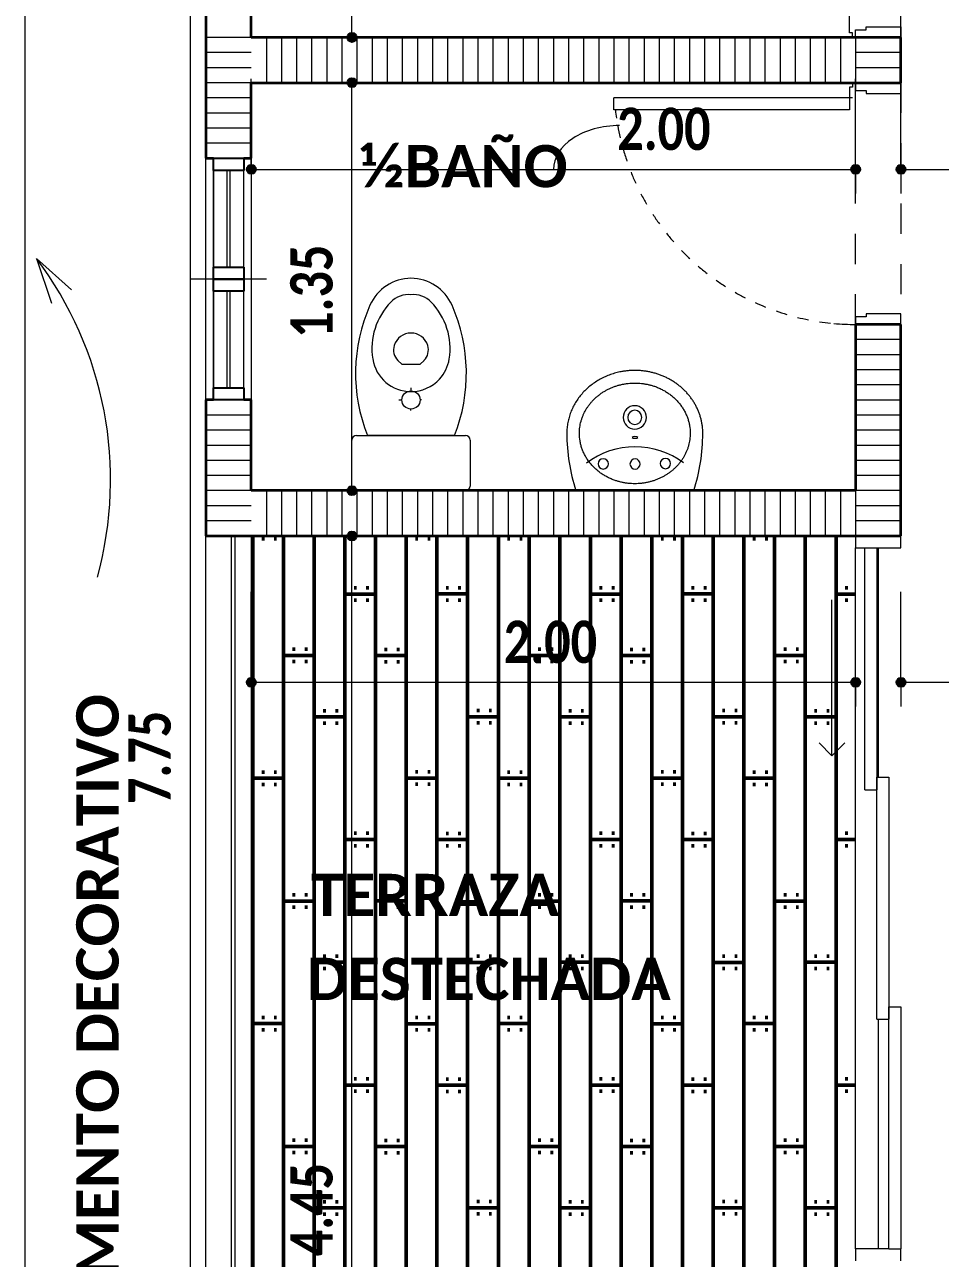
# Model space of a CAD drawing. Header units: metres. Extents: x -144 to 1000, y -717 to 29.
# Drawn here: x 874.525 to 877.555, y -565.817 to -561.733 of the extents above; entities that cross this region are included whole.
import ezdxf

# ---------------------------------------------------------------- set-up
doc = ezdxf.new("R2010")
doc.units = ezdxf.units.M
doc.linetypes.add('Basculante', pattern=[0.11625, 0.075, -0.04125])
doc.linetypes.add('Trazo', pattern=[0.45, 0.225, -0.225])
doc.layers.get('0').update_dxf_attribs({"color": 1})
for name, color, linetype, lineweight in [('A-ANNO-DIMS', 1, 'Continuous', 9), ('A-DETL-GENF', 1, 'Continuous', 9), ('A-DOOR', 1, 'Continuous', 9), ('A-DOOR-FRAM', 1, 'Continuous', 9), ('A-DOOR-HDLN', 1, 'Trazo', 20), ('A-FLOR', 2, 'Continuous', 9), ('A-FLOR-HRAL', 1, 'Continuous', 9), ('A-FLOR-PATT', 8, 'Continuous', 50), ('A-GLAZ', 1, 'Continuous', 9), ('A-WALL', 4, 'Continuous', 9), ('G-ANNO-TEXT', 2, 'Continuous', 9), ('P-SANR-FIXT', 1, 'Continuous', 9)]:
    doc.layers.add(name, color=color, linetype=linetype, lineweight=lineweight)
doc.layers.add('A-WALL-PATT', color=7, linetype='Continuous', lineweight=35, true_color=0x9c9c9c)
doc.styles.add('Calibri_B', font='calibrib.ttf', dxfattribs={"height": 0.165})
doc.styles.add('Calibri_B_4', font='calibrib.ttf', dxfattribs={"height": 0.1125})

# ---------------------------------------------------------------- blocks, each defined once
blk = doc.blocks.new('J')
at = {"layer": 'A-ANNO-DIMS', "lineweight": 25}
h = blk.add_hatch(color=256, dxfattribs=at)
edge = h.paths.add_edge_path()
edge.add_arc((868.9029, -502.9254), 0.015, 0, 360)
h = blk.add_hatch(color=256, dxfattribs=at)
edge = h.paths.add_edge_path()
edge.add_arc((868.9029, -503.0754), 0.015, 0, 360)
h = blk.add_hatch(color=256, dxfattribs=at)
edge = h.paths.add_edge_path()
edge.add_arc((868.5698, -503.362), 0.015, 0, 360)
h = blk.add_hatch(color=256, dxfattribs=at)
edge = h.paths.add_edge_path()
edge.add_arc((870.5698, -503.362), 0.015, 0, 360)
h = blk.add_hatch(color=256, dxfattribs=at)
edge = h.paths.add_edge_path()
edge.add_arc((870.7198, -503.362), 0.015, 0, 360)
h = blk.add_hatch(color=256, dxfattribs=at)
edge = h.paths.add_edge_path()
edge.add_arc((868.9029, -504.4254), 0.015, 0, 360)
h = blk.add_hatch(color=256, dxfattribs=at)
edge = h.paths.add_edge_path()
edge.add_arc((868.9029, -504.5754), 0.015, 0, 360)
h = blk.add_hatch(color=256, dxfattribs=at)
edge = h.paths.add_edge_path()
edge.add_arc((868.5698, -505.0601), 0.015, 0, 360)
h = blk.add_hatch(color=256, dxfattribs=at)
edge = h.paths.add_edge_path()
edge.add_arc((870.5698, -505.0601), 0.015, 0, 360)
h = blk.add_hatch(color=256, dxfattribs=at)
edge = h.paths.add_edge_path()
edge.add_arc((870.7198, -505.0601), 0.015, 0, 360)
at = {"layer": 'A-ANNO-DIMS'}
for p, q in [((868.3671, -501.4244), (868.3671, -509.1744)), ((868.9029, -502.9254), (868.9029, -501.5754)), ((868.9029, -502.9254), (868.6029, -502.9254)), ((868.9029, -502.9254), (868.9829, -502.9254)), ((868.5698, -503.362), (868.5698, -503.062)), ((868.9029, -503.0754), (868.6029, -503.0754)), ((868.9029, -504.4254), (868.9029, -503.0754)), ((868.9029, -503.0754), (868.9829, -503.0754)), ((870.5698, -503.362), (870.5698, -503.062)), ((870.7198, -503.362), (870.7198, -503.062)), ((868.5698, -503.362), (870.5698, -503.362)), ((868.5698, -503.362), (868.5698, -503.442)), ((870.5698, -503.362), (870.5698, -503.442)), ((870.7198, -503.362), (876.5198, -503.362)), ((870.7198, -503.362), (870.7198, -503.442)), ((868.9029, -504.4254), (868.6029, -504.4254)), ((868.9029, -504.4254), (868.9829, -504.4254)), ((868.9029, -504.5754), (868.6029, -504.5754)), ((868.9029, -509.0244), (868.9029, -504.5754)), ((868.9029, -504.5754), (868.9829, -504.5754)), ((868.5698, -505.0601), (868.5698, -504.7601)), ((870.5698, -505.0601), (870.5698, -504.7601)), ((870.7198, -505.0601), (870.7198, -504.7601)), ((868.5698, -505.0601), (870.5698, -505.0601)), ((868.5698, -505.0601), (868.5698, -505.1401)), ((870.5698, -505.0601), (870.5698, -505.1401)), ((870.7198, -505.0601), (876.1198, -505.0601)), ((870.7198, -505.0601), (870.7198, -505.1401))]:
    blk.add_line(p, q, dxfattribs=at)
at = {"layer": 'A-ANNO-DIMS', "lineweight": 25}
for centre in [(868.9029, -502.9254), (868.9029, -503.0754), (868.5698, -503.362), (870.5698, -503.362), (870.7198, -503.362), (868.9029, -504.4254), (868.9029, -504.5754), (868.5698, -505.0601), (870.5698, -505.0601), (870.7198, -505.0601)]:
    blk.add_circle(centre, 0.015, dxfattribs=at)
at = {"layer": 'A-ANNO-DIMS'}
blk.add_ellipse((869.7886, -503.362), major_axis=(0.2187, 0), ratio=0.663359, start_param=1.570796, end_param=3.141593, dxfattribs=at)
at = {"layer": 'A-DETL-GENF', "linetype": 'Basculante'}
for p, q in [((870.5698, -502.1254), (870.5698, -502.9254)), ((870.7198, -502.9254), (870.7198, -502.1254)), ((870.5698, -502.9254), (870.7198, -502.9254)), ((870.5698, -503.0754), (870.7198, -503.0754)), ((870.5698, -503.8754), (870.5698, -503.0754)), ((870.7198, -503.0754), (870.7198, -503.8754)), ((870.7198, -503.8754), (870.5698, -503.8754))]:
    blk.add_line(p, q, dxfattribs=at)
at = {"layer": 'A-DETL-GENF', "lineweight": 25}
for p, q in [((868.4448, -503.3654), (868.4448, -503.3254)), ((868.4448, -503.3254), (868.5448, -503.3254)), ((868.5448, -503.3254), (868.5448, -503.3654)), ((868.5448, -503.3654), (868.4448, -503.3654)), ((868.4448, -503.7254), (868.4448, -503.6854)), ((868.4448, -503.6854), (868.5448, -503.6854)), ((868.5448, -503.6854), (868.5448, -503.7254)), ((868.5448, -503.7254), (868.4448, -503.7254)), ((868.4448, -503.7654), (868.4448, -503.7254)), ((868.4448, -503.7254), (868.5448, -503.7254)), ((868.5448, -503.7254), (868.5448, -503.7654)), ((868.5448, -503.7654), (868.4448, -503.7654)), ((868.4448, -504.1254), (868.4448, -504.0854)), ((868.4448, -504.0854), (868.5448, -504.0854)), ((868.5448, -504.0854), (868.5448, -504.1254)), ((868.5448, -504.1254), (868.4448, -504.1254))]:
    blk.add_line(p, q, dxfattribs=at)
at = {"layer": 'A-DETL-GENF'}
for p, q in [((868.4448, -503.6854), (868.4448, -503.3654)), ((868.4898, -503.6854), (868.4898, -503.3654)), ((868.4998, -503.6854), (868.4998, -503.3654)), ((868.5448, -503.6854), (868.5448, -503.3654)), ((868.4448, -504.0854), (868.4448, -503.7654)), ((868.4898, -504.0854), (868.4898, -503.7654)), ((868.4998, -504.0854), (868.4998, -503.7654)), ((868.5448, -504.0854), (868.5448, -503.7654))]:
    blk.add_line(p, q, dxfattribs=at)
at = {"layer": 'A-DOOR', "lineweight": 15}
for p, q in [((870.5498, -502.9104), (870.5498, -502.8354)), ((870.5598, -502.9104), (870.5498, -502.9104)), ((870.5598, -502.9254), (870.5598, -502.9104)), ((870.5498, -503.0904), (870.5498, -503.1654)), ((870.5598, -503.0904), (870.5498, -503.0904)), ((870.5598, -503.0754), (870.5598, -503.0904)), ((869.7698, -503.1654), (869.7698, -503.1254)), ((870.5598, -503.1254), (869.7698, -503.1254)), ((870.5498, -503.1654), (869.7698, -503.1654))]:
    blk.add_line(p, q, dxfattribs=at)
at = {"layer": 'A-DOOR'}
for p, q in [((870.5698, -502.9254), (870.7198, -502.9254)), ((870.5698, -503.0754), (870.7198, -503.0754)), ((870.4911, -505.3032), (870.4911, -504.7865)), ((870.4911, -505.3032), (870.4487, -505.2607)), ((870.4911, -505.3032), (870.5336, -505.2607))]:
    blk.add_line(p, q, dxfattribs=at)
for start, end in [(186.4594, 188.45), (190.2582, 193.1511), (190.2582, 193.1511), (195.8316, 198.8857), (201.7283, 204.5549), (207.366, 210.1622), (212.9441, 215.7122), (218.4672, 221.2097), (223.9406, 226.6605), (229.3702, 232.0705), (234.7622, 237.4462), (240.1233, 242.7944), (245.4605, 248.1223), (250.7809, 253.4371), (256.0919, 258.7462), (261.4009, 264.0571), (264.8602, 270)]:
    blk.add_arc((870.5698, -503.0754), 0.8, start, end, dxfattribs=at)
at = {"layer": 'A-DOOR-FRAM'}
for p, q in [((870.6048, -502.8904), (870.7198, -502.8904)), ((870.6048, -502.9004), (870.6048, -502.8904)), ((870.7198, -502.8904), (870.7198, -502.9254)), ((870.5698, -502.9004), (870.6048, -502.9004)), ((870.5698, -502.9254), (870.5698, -502.9004)), ((870.5698, -503.0754), (870.5698, -503.1004)), ((870.5698, -503.1004), (870.6048, -503.1004)), ((870.6048, -503.1004), (870.6048, -503.1104)), ((870.7198, -503.1104), (870.7198, -503.0754)), ((870.6048, -503.1104), (870.7198, -503.1104)), ((870.6048, -503.8504), (870.5698, -503.8504)), ((870.5698, -503.8504), (870.5698, -503.8754)), ((870.7198, -503.8404), (870.6048, -503.8404)), ((870.6048, -503.8404), (870.6048, -503.8504)), ((870.7198, -503.8754), (870.7198, -503.8404)), ((870.5698, -504.5754), (870.5698, -504.6154)), ((870.7198, -504.6154), (870.7198, -504.5754)), ((870.5698, -504.6154), (870.5998, -504.6154)), ((870.6398, -504.6154), (870.7198, -504.6154)), ((870.6798, -506.9354), (870.5698, -506.9354)), ((870.5698, -506.9354), (870.5698, -506.9754)), ((870.7198, -506.9754), (870.7198, -506.9354))]:
    blk.add_line(p, q, dxfattribs=at)
at = {"layer": 'A-DOOR-FRAM', "lineweight": 5}
for p, q in [((870.5998, -505.4163), (870.5998, -504.6154)), ((870.5998, -504.6154), (870.6398, -504.6154)), ((870.6398, -504.6154), (870.6398, -505.4163)), ((870.6398, -506.1754), (870.6398, -505.3746)), ((870.6398, -505.3746), (870.6798, -505.3746)), ((870.6798, -505.3746), (870.6798, -506.1754)), ((870.5998, -505.4163), (870.6398, -505.4163)), ((870.6798, -506.9354), (870.6798, -506.1346)), ((870.6798, -506.1346), (870.7198, -506.1346)), ((870.7198, -506.1346), (870.7198, -506.9354)), ((870.6398, -506.1754), (870.6798, -506.1754)), ((870.6798, -506.9354), (870.7198, -506.9354))]:
    blk.add_line(p, q, dxfattribs=at)
at = {"layer": 'A-DOOR-HDLN'}
blk.add_line((870.7198, -503.8754), (870.5698, -503.8754), dxfattribs=at)
at = {"layer": 'A-FLOR'}
for p, q in [((870.5698, -506.9354), (870.5698, -504.6154)), ((870.6448, -504.6154), (870.6448, -505.3746)), ((870.6448, -506.1754), (870.6448, -506.9354))]:
    blk.add_line(p, q, dxfattribs=at)
at = {"layer": 'A-FLOR-HRAL'}
for p, q in [((868.5039, -509.1054), (868.5039, -504.5754)), ((868.5159, -509.0934), (868.5159, -504.5754))]:
    blk.add_line(p, q, dxfattribs=at)
at = {"layer": 'A-FLOR-PATT', "color": 8, "true_color": 0x808080, "transparency": 33554559}
for p, q in [((868.5746, -504.5754), (868.5746, -509.0244)), ((868.6046, -504.5854), (868.613, -504.5854)), ((868.6453, -504.5854), (868.6536, -504.5854)), ((868.6762, -504.5754), (868.6762, -509.0244)), ((868.7778, -504.5754), (868.7778, -509.0244)), ((868.8794, -504.5754), (868.8794, -509.0244)), ((868.981, -504.5754), (868.981, -509.0244)), ((869.0826, -504.5754), (869.0826, -509.0244)), ((869.113, -504.585), (869.1214, -504.585)), ((869.1537, -504.585), (869.162, -504.585)), ((869.1842, -504.5754), (869.1842, -509.0244)), ((869.2858, -504.5754), (869.2858, -509.0244)), ((869.3874, -504.5754), (869.3874, -509.0244)), ((869.4174, -504.5854), (869.4258, -504.5854)), ((869.4581, -504.5854), (869.4664, -504.5854)), ((869.489, -504.5754), (869.489, -509.0244)), ((869.5906, -504.5754), (869.5906, -509.0244)), ((869.6922, -504.5754), (869.6922, -509.0244)), ((869.7938, -504.5754), (869.7938, -509.0244)), ((869.8954, -504.5754), (869.8954, -509.0244)), ((869.9258, -504.585), (869.9342, -504.585)), ((869.9665, -504.585), (869.9748, -504.585)), ((869.997, -504.5754), (869.997, -509.0244)), ((870.0986, -504.5754), (870.0986, -509.0244)), ((870.2002, -504.5754), (870.2002, -509.0244)), ((870.2302, -504.5854), (870.2386, -504.5854)), ((870.2709, -504.5854), (870.2792, -504.5854)), ((870.3018, -504.5754), (870.3018, -509.0244)), ((870.4034, -504.5754), (870.4034, -508.3755)), ((870.505, -504.5754), (870.505, -508.3755)), ((868.8788, -504.7682), (868.9804, -504.7682)), ((868.9098, -504.7472), (868.9182, -504.7472)), ((868.9505, -504.7472), (868.9588, -504.7472)), ((869.1842, -504.7676), (869.2858, -504.7676)), ((869.2142, -504.7478), (869.2226, -504.7478)), ((869.2549, -504.7478), (869.2632, -504.7478)), ((869.6916, -504.7682), (869.7932, -504.7682)), ((869.7226, -504.7472), (869.731, -504.7472)), ((869.7633, -504.7472), (869.7716, -504.7472)), ((869.997, -504.7676), (870.0986, -504.7676)), ((870.027, -504.7478), (870.0354, -504.7478)), ((870.0677, -504.7478), (870.076, -504.7478)), ((870.5044, -504.7682), (870.5698, -504.7682)), ((870.5354, -504.7472), (870.5438, -504.7472)), ((868.9098, -504.7882), (868.9182, -504.7882)), ((868.9505, -504.7882), (868.9588, -504.7882)), ((869.2142, -504.7886), (869.2226, -504.7886)), ((869.2549, -504.7886), (869.2632, -504.7886)), ((869.7226, -504.7882), (869.731, -504.7882)), ((869.7633, -504.7882), (869.7716, -504.7882)), ((870.027, -504.7886), (870.0354, -504.7886)), ((870.0677, -504.7886), (870.076, -504.7886)), ((870.5354, -504.7882), (870.5438, -504.7882)), ((868.6756, -504.9714), (868.7772, -504.9714)), ((868.7066, -504.9504), (868.715, -504.9504)), ((868.7473, -504.9504), (868.7556, -504.9504)), ((868.981, -504.9708), (869.0826, -504.9708)), ((869.011, -504.951), (869.0194, -504.951)), ((869.0517, -504.951), (869.06, -504.951)), ((869.4884, -504.9714), (869.59, -504.9714)), ((869.5194, -504.9504), (869.5278, -504.9504)), ((869.5601, -504.9504), (869.5684, -504.9504)), ((869.7938, -504.9708), (869.8954, -504.9708)), ((869.8238, -504.951), (869.8322, -504.951)), ((869.8645, -504.951), (869.8728, -504.951)), ((870.3012, -504.9714), (870.4028, -504.9714)), ((870.3322, -504.9504), (870.3406, -504.9504)), ((870.3729, -504.9504), (870.3812, -504.9504)), ((868.7066, -504.9914), (868.715, -504.9914)), ((868.7473, -504.9914), (868.7556, -504.9914)), ((869.011, -504.9918), (869.0194, -504.9918)), ((869.0517, -504.9918), (869.06, -504.9918)), ((869.5194, -504.9914), (869.5278, -504.9914)), ((869.5601, -504.9914), (869.5684, -504.9914)), ((869.8238, -504.9918), (869.8322, -504.9918)), ((869.8645, -504.9918), (869.8728, -504.9918)), ((870.3322, -504.9914), (870.3406, -504.9914)), ((870.3729, -504.9914), (870.3812, -504.9914)), ((868.5698, -505.1746), (868.574, -505.1746)), ((868.7778, -505.174), (868.8794, -505.174)), ((868.8078, -505.1542), (868.8162, -505.1542)), ((868.8485, -505.1542), (868.8568, -505.1542)), ((869.2852, -505.1746), (869.3868, -505.1746)), ((869.3162, -505.1536), (869.3246, -505.1536)), ((869.3569, -505.1536), (869.3652, -505.1536)), ((869.5906, -505.174), (869.6922, -505.174)), ((869.6206, -505.1542), (869.629, -505.1542)), ((869.6613, -505.1542), (869.6696, -505.1542)), ((870.098, -505.1746), (870.1996, -505.1746)), ((870.129, -505.1536), (870.1374, -505.1536)), ((870.1697, -505.1536), (870.178, -505.1536)), ((870.4034, -505.174), (870.505, -505.174)), ((870.4334, -505.1542), (870.4418, -505.1542)), ((870.4741, -505.1542), (870.4824, -505.1542)), ((868.8078, -505.195), (868.8162, -505.195)), ((868.8485, -505.195), (868.8568, -505.195)), ((869.3162, -505.1946), (869.3246, -505.1946)), ((869.3569, -505.1946), (869.3652, -505.1946)), ((869.6206, -505.195), (869.629, -505.195)), ((869.6613, -505.195), (869.6696, -505.195)), ((870.129, -505.1946), (870.1374, -505.1946)), ((870.1697, -505.1946), (870.178, -505.1946)), ((870.4334, -505.195), (870.4418, -505.195)), ((870.4741, -505.195), (870.4824, -505.195)), ((868.5746, -505.3772), (868.6762, -505.3772)), ((868.6046, -505.3574), (868.613, -505.3574)), ((868.6453, -505.3574), (868.6536, -505.3574)), ((869.082, -505.3778), (869.1836, -505.3778)), ((869.113, -505.3568), (869.1214, -505.3568)), ((869.1537, -505.3568), (869.162, -505.3568)), ((869.3874, -505.3772), (869.489, -505.3772)), ((869.4174, -505.3574), (869.4258, -505.3574)), ((869.4581, -505.3574), (869.4664, -505.3574)), ((869.8948, -505.3778), (869.9964, -505.3778)), ((869.9258, -505.3568), (869.9342, -505.3568)), ((869.9665, -505.3568), (869.9748, -505.3568)), ((870.2002, -505.3772), (870.3018, -505.3772)), ((870.2302, -505.3574), (870.2386, -505.3574)), ((870.2709, -505.3574), (870.2792, -505.3574)), ((868.6046, -505.3982), (868.613, -505.3982)), ((868.6453, -505.3982), (868.6536, -505.3982)), ((869.113, -505.3978), (869.1214, -505.3978)), ((869.1537, -505.3978), (869.162, -505.3978)), ((869.4174, -505.3982), (869.4258, -505.3982)), ((869.4581, -505.3982), (869.4664, -505.3982)), ((869.9258, -505.3978), (869.9342, -505.3978)), ((869.9665, -505.3978), (869.9748, -505.3978)), ((870.2302, -505.3982), (870.2386, -505.3982)), ((870.2709, -505.3982), (870.2792, -505.3982)), ((868.8788, -505.581), (868.9804, -505.581)), ((868.9098, -505.56), (868.9182, -505.56)), ((868.9505, -505.56), (868.9588, -505.56)), ((869.1842, -505.5804), (869.2858, -505.5804)), ((869.2142, -505.5606), (869.2226, -505.5606)), ((869.2549, -505.5606), (869.2632, -505.5606)), ((869.6916, -505.581), (869.7932, -505.581)), ((869.7226, -505.56), (869.731, -505.56)), ((869.7633, -505.56), (869.7716, -505.56)), ((869.997, -505.5804), (870.0986, -505.5804)), ((870.027, -505.5606), (870.0354, -505.5606)), ((870.0677, -505.5606), (870.076, -505.5606)), ((870.5044, -505.581), (870.5698, -505.581)), ((870.5354, -505.56), (870.5438, -505.56)), ((868.9098, -505.601), (868.9182, -505.601)), ((868.9505, -505.601), (868.9588, -505.601)), ((869.2142, -505.6014), (869.2226, -505.6014)), ((869.2549, -505.6014), (869.2632, -505.6014)), ((869.7226, -505.601), (869.731, -505.601)), ((869.7633, -505.601), (869.7716, -505.601)), ((870.027, -505.6014), (870.0354, -505.6014)), ((870.0677, -505.6014), (870.076, -505.6014)), ((870.5354, -505.601), (870.5438, -505.601)), ((868.6756, -505.7842), (868.7772, -505.7842)), ((868.7066, -505.7632), (868.715, -505.7632)), ((868.7473, -505.7632), (868.7556, -505.7632)), ((868.981, -505.7836), (869.0826, -505.7836)), ((869.011, -505.7638), (869.0194, -505.7638)), ((869.0517, -505.7638), (869.06, -505.7638)), ((869.4884, -505.7842), (869.59, -505.7842)), ((869.5194, -505.7632), (869.5278, -505.7632)), ((869.5601, -505.7632), (869.5684, -505.7632)), ((869.7938, -505.7836), (869.8954, -505.7836)), ((869.8238, -505.7638), (869.8322, -505.7638)), ((869.8645, -505.7638), (869.8728, -505.7638)), ((870.3012, -505.7842), (870.4028, -505.7842)), ((870.3322, -505.7632), (870.3406, -505.7632)), ((870.3729, -505.7632), (870.3812, -505.7632)), ((868.7066, -505.8042), (868.715, -505.8042)), ((868.7473, -505.8042), (868.7556, -505.8042)), ((869.011, -505.8046), (869.0194, -505.8046)), ((869.0517, -505.8046), (869.06, -505.8046)), ((869.5194, -505.8042), (869.5278, -505.8042)), ((869.5601, -505.8042), (869.5684, -505.8042)), ((869.8238, -505.8046), (869.8322, -505.8046)), ((869.8645, -505.8046), (869.8728, -505.8046)), ((870.3322, -505.8042), (870.3406, -505.8042)), ((870.3729, -505.8042), (870.3812, -505.8042)), ((868.5698, -505.9874), (868.574, -505.9874)), ((868.7778, -505.9868), (868.8794, -505.9868)), ((868.8078, -505.967), (868.8162, -505.967)), ((868.8485, -505.967), (868.8568, -505.967)), ((869.2852, -505.9874), (869.3868, -505.9874)), ((869.3162, -505.9664), (869.3246, -505.9664)), ((869.3569, -505.9664), (869.3652, -505.9664)), ((869.5906, -505.9868), (869.6922, -505.9868)), ((869.6206, -505.967), (869.629, -505.967)), ((869.6613, -505.967), (869.6696, -505.967)), ((870.098, -505.9874), (870.1996, -505.9874)), ((870.129, -505.9664), (870.1374, -505.9664)), ((870.1697, -505.9664), (870.178, -505.9664)), ((870.4034, -505.9868), (870.505, -505.9868)), ((870.4334, -505.967), (870.4418, -505.967)), ((870.4741, -505.967), (870.4824, -505.967)), ((868.8078, -506.0078), (868.8162, -506.0078)), ((868.8485, -506.0078), (868.8568, -506.0078)), ((869.3162, -506.0074), (869.3246, -506.0074)), ((869.3569, -506.0074), (869.3652, -506.0074)), ((869.6206, -506.0078), (869.629, -506.0078)), ((869.6613, -506.0078), (869.6696, -506.0078)), ((870.129, -506.0074), (870.1374, -506.0074)), ((870.1697, -506.0074), (870.178, -506.0074)), ((870.4334, -506.0078), (870.4418, -506.0078)), ((870.4741, -506.0078), (870.4824, -506.0078)), ((868.5746, -506.19), (868.6762, -506.19)), ((868.6046, -506.1702), (868.613, -506.1702)), ((868.6453, -506.1702), (868.6536, -506.1702)), ((869.082, -506.1906), (869.1836, -506.1906)), ((869.113, -506.1696), (869.1214, -506.1696)), ((869.1537, -506.1696), (869.162, -506.1696)), ((869.3874, -506.19), (869.489, -506.19)), ((869.4174, -506.1702), (869.4258, -506.1702)), ((869.4581, -506.1702), (869.4664, -506.1702)), ((869.8948, -506.1906), (869.9964, -506.1906)), ((869.9258, -506.1696), (869.9342, -506.1696)), ((869.9665, -506.1696), (869.9748, -506.1696)), ((870.2002, -506.19), (870.3018, -506.19)), ((870.2302, -506.1702), (870.2386, -506.1702)), ((870.2709, -506.1702), (870.2792, -506.1702)), ((868.6046, -506.211), (868.613, -506.211)), ((868.6453, -506.211), (868.6536, -506.211)), ((869.113, -506.2106), (869.1214, -506.2106)), ((869.1537, -506.2106), (869.162, -506.2106)), ((869.4174, -506.211), (869.4258, -506.211)), ((869.4581, -506.211), (869.4664, -506.211)), ((869.9258, -506.2106), (869.9342, -506.2106)), ((869.9665, -506.2106), (869.9748, -506.2106)), ((870.2302, -506.211), (870.2386, -506.211)), ((870.2709, -506.211), (870.2792, -506.211)), ((868.8788, -506.3938), (868.9804, -506.3938)), ((868.9098, -506.3728), (868.9182, -506.3728)), ((868.9505, -506.3728), (868.9588, -506.3728)), ((869.1842, -506.3932), (869.2858, -506.3932)), ((869.2142, -506.3734), (869.2226, -506.3734)), ((869.2549, -506.3734), (869.2632, -506.3734)), ((869.6916, -506.3938), (869.7932, -506.3938)), ((869.7226, -506.3728), (869.731, -506.3728)), ((869.7633, -506.3728), (869.7716, -506.3728)), ((869.997, -506.3932), (870.0986, -506.3932)), ((870.027, -506.3734), (870.0354, -506.3734)), ((870.0677, -506.3734), (870.076, -506.3734)), ((870.5044, -506.3938), (870.5698, -506.3938)), ((870.5354, -506.3728), (870.5438, -506.3728)), ((868.9098, -506.4138), (868.9182, -506.4138)), ((868.9505, -506.4138), (868.9588, -506.4138)), ((869.2142, -506.4142), (869.2226, -506.4142)), ((869.2549, -506.4142), (869.2632, -506.4142)), ((869.7226, -506.4138), (869.731, -506.4138)), ((869.7633, -506.4138), (869.7716, -506.4138)), ((870.027, -506.4142), (870.0354, -506.4142)), ((870.0677, -506.4142), (870.076, -506.4142)), ((870.5354, -506.4138), (870.5438, -506.4138)), ((868.6756, -506.597), (868.7772, -506.597)), ((868.7066, -506.576), (868.715, -506.576)), ((868.7473, -506.576), (868.7556, -506.576)), ((868.981, -506.5964), (869.0826, -506.5964)), ((869.011, -506.5766), (869.0194, -506.5766)), ((869.0517, -506.5766), (869.06, -506.5766)), ((869.4884, -506.597), (869.59, -506.597)), ((869.5194, -506.576), (869.5278, -506.576)), ((869.5601, -506.576), (869.5684, -506.576)), ((869.7938, -506.5964), (869.8954, -506.5964)), ((869.8238, -506.5766), (869.8322, -506.5766)), ((869.8645, -506.5766), (869.8728, -506.5766)), ((870.3012, -506.597), (870.4028, -506.597)), ((870.3322, -506.576), (870.3406, -506.576)), ((870.3729, -506.576), (870.3812, -506.576)), ((868.7066, -506.617), (868.715, -506.617)), ((868.7473, -506.617), (868.7556, -506.617)), ((869.011, -506.6174), (869.0194, -506.6174)), ((869.0517, -506.6174), (869.06, -506.6174)), ((869.5194, -506.617), (869.5278, -506.617)), ((869.5601, -506.617), (869.5684, -506.617)), ((869.8238, -506.6174), (869.8322, -506.6174)), ((869.8645, -506.6174), (869.8728, -506.6174)), ((870.3322, -506.617), (870.3406, -506.617)), ((870.3729, -506.617), (870.3812, -506.617)), ((868.5698, -506.8002), (868.574, -506.8002)), ((868.7778, -506.7996), (868.8794, -506.7996)), ((868.8078, -506.7798), (868.8162, -506.7798)), ((868.8485, -506.7798), (868.8568, -506.7798)), ((869.2852, -506.8002), (869.3868, -506.8002)), ((869.3162, -506.7792), (869.3246, -506.7792)), ((869.3569, -506.7792), (869.3652, -506.7792)), ((869.5906, -506.7996), (869.6922, -506.7996)), ((869.6206, -506.7798), (869.629, -506.7798)), ((869.6613, -506.7798), (869.6696, -506.7798)), ((870.098, -506.8002), (870.1996, -506.8002)), ((870.129, -506.7792), (870.1374, -506.7792)), ((870.1697, -506.7792), (870.178, -506.7792)), ((870.4034, -506.7996), (870.505, -506.7996)), ((870.4334, -506.7798), (870.4418, -506.7798)), ((870.4741, -506.7798), (870.4824, -506.7798)), ((868.8078, -506.8206), (868.8162, -506.8206)), ((868.8485, -506.8206), (868.8568, -506.8206)), ((869.3162, -506.8202), (869.3246, -506.8202)), ((869.3569, -506.8202), (869.3652, -506.8202)), ((869.6206, -506.8206), (869.629, -506.8206)), ((869.6613, -506.8206), (869.6696, -506.8206)), ((870.129, -506.8202), (870.1374, -506.8202)), ((870.1697, -506.8202), (870.178, -506.8202)), ((870.4334, -506.8206), (870.4418, -506.8206)), ((870.4741, -506.8206), (870.4824, -506.8206))]:
    blk.add_line(p, q, dxfattribs=at)
at = {"layer": 'A-GLAZ'}
for p, q in [((868.4448, -503.3254), (868.5448, -503.3254)), ((868.4448, -503.3254), (868.4448, -503.7254)), ((868.5448, -503.7254), (868.5448, -503.3254)), ((868.6198, -503.7254), (868.3698, -503.7254)), ((868.4448, -503.7254), (868.5448, -503.7254)), ((868.4448, -503.7254), (868.5448, -503.7254)), ((868.4448, -503.7254), (868.4448, -504.1254)), ((868.5448, -504.1254), (868.5448, -503.7254)), ((868.4448, -504.1254), (868.5448, -504.1254))]:
    blk.add_line(p, q, dxfattribs=at)
at = {"layer": 'A-WALL'}
for p, q in [((867.8198, -501.4244), (867.8198, -509.1744)), ((868.4198, -504.1254), (868.4198, -503.3254)), ((868.5698, -503.3254), (868.5698, -504.1254)), ((868.4198, -509.1744), (868.4198, -504.5754)), ((868.5698, -504.5754), (868.5698, -509.0244))]:
    blk.add_line(p, q, dxfattribs=at)
at = {"layer": 'A-WALL', "lineweight": 35}
for p, q in [((868.4198, -502.6254), (868.4198, -503.3254)), ((868.5698, -502.9254), (868.5698, -502.6254)), ((870.7198, -502.9254), (868.5698, -502.9254)), ((870.7198, -503.0754), (870.7198, -502.9254)), ((868.5698, -503.3254), (868.5698, -503.0754)), ((868.5698, -503.0754), (870.7198, -503.0754)), ((868.4198, -503.3254), (868.4448, -503.3254)), ((868.5448, -503.3254), (868.5698, -503.3254)), ((870.5698, -503.8754), (870.5698, -504.4254)), ((870.7198, -503.8754), (870.5698, -503.8754)), ((870.7198, -504.5754), (870.7198, -503.8754)), ((868.4198, -504.1254), (868.4198, -504.5754)), ((868.4448, -504.1254), (868.4198, -504.1254)), ((868.5698, -504.1254), (868.5448, -504.1254)), ((868.5698, -504.4254), (868.5698, -504.1254)), ((870.5698, -504.4254), (868.5698, -504.4254)), ((868.4198, -504.5754), (870.7198, -504.5754))]:
    blk.add_line(p, q, dxfattribs=at)
at = {"layer": 'A-WALL-PATT', "color": 8, "lineweight": 5, "true_color": 0x727272}
for p, q in [((868.5698, -502.9256), (868.4198, -502.9256)), ((868.6196, -502.9254), (868.6196, -503.0754)), ((868.6696, -502.9254), (868.6696, -503.0754)), ((868.7196, -502.9254), (868.7196, -503.0754)), ((868.7696, -502.9254), (868.7696, -503.0754)), ((868.8196, -502.9254), (868.8196, -503.0754)), ((868.8696, -502.9254), (868.8696, -503.0754)), ((868.9196, -502.9254), (868.9196, -503.0754)), ((868.9696, -502.9254), (868.9696, -503.0754)), ((869.0196, -502.9254), (869.0196, -503.0754)), ((869.0696, -502.9254), (869.0696, -503.0754)), ((869.1196, -502.9254), (869.1196, -503.0754)), ((869.1696, -502.9254), (869.1696, -503.0754)), ((869.2196, -502.9254), (869.2196, -503.0754)), ((869.2696, -502.9254), (869.2696, -503.0754)), ((869.3196, -502.9254), (869.3196, -503.0754)), ((869.3696, -502.9254), (869.3696, -503.0754)), ((869.4196, -502.9254), (869.4196, -503.0754)), ((869.4696, -502.9254), (869.4696, -503.0754)), ((869.5196, -502.9254), (869.5196, -503.0754)), ((869.5696, -502.9254), (869.5696, -503.0754)), ((869.6196, -502.9254), (869.6196, -503.0754)), ((869.6696, -502.9254), (869.6696, -503.0754)), ((869.7196, -502.9254), (869.7196, -503.0754)), ((869.7696, -502.9254), (869.7696, -503.0754)), ((869.8196, -502.9254), (869.8196, -503.0754)), ((869.8696, -502.9254), (869.8696, -503.0754)), ((869.9196, -502.9254), (869.9196, -503.0754)), ((869.9696, -502.9254), (869.9696, -503.0754)), ((870.0196, -502.9254), (870.0196, -503.0754)), ((870.0696, -502.9254), (870.0696, -503.0754)), ((870.1196, -502.9254), (870.1196, -503.0754)), ((870.1696, -502.9254), (870.1696, -503.0754)), ((870.2196, -502.9254), (870.2196, -503.0754)), ((870.2696, -502.9254), (870.2696, -503.0754)), ((870.3196, -502.9254), (870.3196, -503.0754)), ((870.3696, -502.9254), (870.3696, -503.0754)), ((870.4196, -502.9254), (870.4196, -503.0754)), ((870.4696, -502.9254), (870.4696, -503.0754)), ((870.5196, -502.9254), (870.5196, -503.0754)), ((870.5696, -502.9254), (870.5696, -503.0754)), ((870.7198, -502.9256), (870.5698, -502.9256)), ((868.5698, -502.9756), (868.4198, -502.9756)), ((870.7198, -502.9756), (870.5698, -502.9756)), ((868.5698, -503.0256), (868.4198, -503.0256)), ((870.7198, -503.0256), (870.5698, -503.0256)), ((868.5698, -503.0756), (868.4198, -503.0756)), ((868.5698, -503.1256), (868.4198, -503.1256)), ((868.5698, -503.1756), (868.4198, -503.1756)), ((868.5698, -503.2256), (868.4198, -503.2256)), ((868.5698, -503.2756), (868.4198, -503.2756)), ((870.7198, -503.8756), (870.5698, -503.8756)), ((870.7198, -503.9256), (870.5698, -503.9256)), ((870.7198, -503.9756), (870.5698, -503.9756)), ((870.7198, -504.0256), (870.5698, -504.0256)), ((870.7198, -504.0756), (870.5698, -504.0756)), ((868.5698, -504.1256), (868.4198, -504.1256)), ((870.7198, -504.1256), (870.5698, -504.1256)), ((868.5698, -504.1756), (868.4198, -504.1756)), ((870.7198, -504.1756), (870.5698, -504.1756)), ((868.5698, -504.2256), (868.4198, -504.2256)), ((870.7198, -504.2256), (870.5698, -504.2256)), ((868.5698, -504.2756), (868.4198, -504.2756)), ((870.7198, -504.2756), (870.5698, -504.2756)), ((868.5698, -504.3256), (868.4198, -504.3256)), ((870.7198, -504.3256), (870.5698, -504.3256)), ((868.5698, -504.3756), (868.4198, -504.3756)), ((870.7198, -504.3756), (870.5698, -504.3756)), ((868.5698, -504.4256), (868.4198, -504.4256)), ((868.6196, -504.4254), (868.6196, -504.5754)), ((868.6696, -504.4254), (868.6696, -504.5754)), ((868.7196, -504.4254), (868.7196, -504.5754)), ((868.7696, -504.4254), (868.7696, -504.5754)), ((868.8196, -504.4254), (868.8196, -504.5754)), ((868.8696, -504.4254), (868.8696, -504.5754)), ((868.9196, -504.4254), (868.9196, -504.5754)), ((868.9696, -504.4254), (868.9696, -504.5754)), ((869.0196, -504.4254), (869.0196, -504.5754)), ((869.0696, -504.4254), (869.0696, -504.5754)), ((869.1196, -504.4254), (869.1196, -504.5754)), ((869.1696, -504.4254), (869.1696, -504.5754)), ((869.2196, -504.4254), (869.2196, -504.5754)), ((869.2696, -504.4254), (869.2696, -504.5754)), ((869.3196, -504.4254), (869.3196, -504.5754)), ((869.3696, -504.4254), (869.3696, -504.5754)), ((869.4196, -504.4254), (869.4196, -504.5754)), ((869.4696, -504.4254), (869.4696, -504.5754)), ((869.5196, -504.4254), (869.5196, -504.5754)), ((869.5696, -504.4254), (869.5696, -504.5754)), ((869.6196, -504.4254), (869.6196, -504.5754)), ((869.6696, -504.4254), (869.6696, -504.5754)), ((869.7196, -504.4254), (869.7196, -504.5754)), ((869.7696, -504.4254), (869.7696, -504.5754)), ((869.8196, -504.4254), (869.8196, -504.5754)), ((869.8696, -504.4254), (869.8696, -504.5754)), ((869.9196, -504.4254), (869.9196, -504.5754)), ((869.9696, -504.4254), (869.9696, -504.5754)), ((870.0196, -504.4254), (870.0196, -504.5754)), ((870.0696, -504.4254), (870.0696, -504.5754)), ((870.1196, -504.4254), (870.1196, -504.5754)), ((870.1696, -504.4254), (870.1696, -504.5754)), ((870.2196, -504.4254), (870.2196, -504.5754)), ((870.2696, -504.4254), (870.2696, -504.5754)), ((870.3196, -504.4254), (870.3196, -504.5754)), ((870.3696, -504.4254), (870.3696, -504.5754)), ((870.4196, -504.4254), (870.4196, -504.5754)), ((870.4696, -504.4254), (870.4696, -504.5754)), ((870.5196, -504.4254), (870.5196, -504.5754)), ((870.5696, -504.4254), (870.5696, -504.5754)), ((870.7198, -504.4256), (870.5698, -504.4256)), ((868.5698, -504.4756), (868.4198, -504.4756)), ((870.7198, -504.4756), (870.5698, -504.4756)), ((868.5698, -504.5256), (868.4198, -504.5256)), ((870.7198, -504.5256), (870.5698, -504.5256))]:
    blk.add_line(p, q, dxfattribs=at)
at = {"layer": 'G-ANNO-TEXT'}
for q in [(867.9753, -503.7604), (867.9082, -503.8048)]:
    blk.add_line((867.859, -503.6575), q, dxfattribs=at)
blk.add_arc((866.8892, -504.3893), 1.2149, 344.6179, 37.0374, dxfattribs=at)
at = {"layer": 'P-SANR-FIXT'}
for p, q in [((869.0552, -503.9949), (869.0675, -504.0072)), ((869.1291, -504.0072), (869.1414, -503.9949)), ((869.0675, -504.0072), (869.1291, -504.0072)), ((869.0983, -504.0854), (869.0983, -504.0954)), ((869.0583, -504.1254), (869.0683, -504.1254)), ((869.0983, -504.1604), (869.0983, -504.1554)), ((869.1333, -504.1254), (869.1283, -504.1254)), ((868.9178, -504.2432), (869.0983, -504.2432)), ((869.2423, -504.2432), (868.9543, -504.2432)), ((869.0983, -504.2432), (869.2787, -504.2432)), ((868.9028, -504.4104), (868.9028, -504.2582)), ((869.2937, -504.2582), (869.2937, -504.4104))]:
    blk.add_line(p, q, dxfattribs=at)
blk.add_circle((869.0983, -504.1254), 0.03, dxfattribs=at)
for centre, radius, start, end in [((869.0997, -503.8725), 0.15, 90.5311, 156.2031), ((869.0969, -503.8725), 0.15, 23.7969, 89.4689), ((869.09, -503.8583), 0.0816, 84.1645, 135.6026), ((869.1066, -503.8583), 0.0816, 44.3974, 95.8355), ((869.4733, -504.0372), 0.5584, 156.2031, 201.6409), ((869.1888, -503.9551), 0.2199, 135.6026, 189.0939), ((869.0078, -503.9551), 0.2199, 350.9061, 44.3974), ((868.7232, -504.0372), 0.5584, 338.3591, 23.7969), ((869.0983, -503.9619), 0.0581, 17.1829, 162.8135), ((869.0905, -503.9595), 0.05, 162.8135, 225), ((869.106, -503.9595), 0.05, 315, 17.1829), ((869.0983, -503.9695), 0.1282, 189.0939, 270.0015), ((869.0983, -503.9695), 0.1282, 317.5547, 350.9061), ((869.0983, -503.9695), 0.1282, 269.9985, 317.5547), ((869.839, -504.1831), 0.0386, 0, 180), ((869.839, -504.1831), 0.0235, 0, 180), ((869.839, -504.1831), 0.0386, 180, 0), ((869.839, -504.1831), 0.0235, 180, 0), ((868.9178, -504.2582), 0.015, 90, 180), ((869.2787, -504.2582), 0.015, 0, 90), ((870.2282, -504.2358), 0.6142, 180.0171, 197.9829), ((869.4499, -504.2358), 0.6142, 342.0171, 359.9829), ((869.8406, -504.547), 0.2666, 53.0879, 127.323), ((869.7347, -504.337), 0.017, 0, 180), ((869.8398, -504.3374), 0.0168, 90, 270), ((869.8398, -504.3374), 0.0168, 270, 90), ((869.9403, -504.336), 0.017, 0, 180), ((869.7347, -504.337), 0.017, 180, 0), ((869.9403, -504.336), 0.017, 180, 0), ((868.9178, -504.4104), 0.015, 180, 270), ((869.2787, -504.4104), 0.015, 270, 0)]:
    blk.add_arc(centre, radius, start, end, dxfattribs=at)
for major_axis in [(-0.00908, 0), (0.00908, 0)]:
    blk.add_ellipse((869.8395, -504.2493), major_axis=major_axis, ratio=0.332108, start_param=3.141593, end_param=6.283185, dxfattribs=at)
for points, knots in [([(870.064, -504.236), (870.064, -504.2279), (870.0633, -504.2159), (870.0608, -504.2003), (870.0583, -504.1888), (870.0551, -504.1773), (870.0511, -504.166), (870.0464, -504.1548), (870.0411, -504.1441), (870.0352, -504.1337), (870.0286, -504.1236), (870.0215, -504.1138), (870.0138, -504.1045), (870.0056, -504.0957), (869.9968, -504.0872), (869.9875, -504.0793), (869.9779, -504.0719), (869.9678, -504.065), (869.9573, -504.0586), (869.9464, -504.0528), (869.9353, -504.0476), (869.924, -504.0429), (869.9123, -504.0389), (869.9003, -504.0354), (869.8883, -504.0326), (869.8762, -504.0304), (869.8638, -504.0288), (869.8514, -504.0279), (869.839, -504.0276), (869.8267, -504.0279), (869.8143, -504.0288), (869.8019, -504.0304), (869.7908, -504.0324), (869.7808, -504.0347), (869.7688, -504.0379), (869.754, -504.0428), (869.7371, -504.05), (869.7207, -504.0585), (869.7051, -504.0683), (869.6905, -504.0792), (869.6767, -504.0913), (869.6642, -504.1044), (869.6529, -504.1185), (869.6427, -504.1337), (869.6341, -504.1494), (869.6269, -504.1659), (869.6211, -504.183), (869.6171, -504.2003), (869.6146, -504.2179), (869.6141, -504.2299), (869.614, -504.236)], [0, 0, 0, 0, 0.035714, 0.053571, 0.071429, 0.089286, 0.107143, 0.125, 0.142857, 0.160714, 0.178571, 0.196429, 0.214286, 0.232143, 0.25, 0.267857, 0.285714, 0.303571, 0.321429, 0.339286, 0.357143, 0.375, 0.392857, 0.410714, 0.428571, 0.446429, 0.464286, 0.482143, 0.5, 0.517857, 0.535714, 0.553571, 0.571429, 0.584821, 0.598214, 0.625, 0.651786, 0.678571, 0.705357, 0.732143, 0.758929, 0.785714, 0.8125, 0.839286, 0.866071, 0.892857, 0.919643, 0.946429, 0.973214, 1, 1, 1, 1]), ([(869.6557, -504.236), (869.6557, -504.2292), (869.6564, -504.219), (869.6586, -504.2058), (869.6609, -504.1961), (869.6639, -504.1864), (869.6675, -504.1769), (869.6718, -504.1675), (869.6766, -504.1585), (869.682, -504.1498), (869.6881, -504.1413), (869.6947, -504.1331), (869.7017, -504.1254), (869.7093, -504.1181), (869.7174, -504.1112), (869.726, -504.1047), (869.7348, -504.0987), (869.7441, -504.0933), (869.7538, -504.0883), (869.7638, -504.0839), (869.774, -504.0801), (869.7844, -504.0768), (869.7951, -504.0741), (869.806, -504.072), (869.8169, -504.0704), (869.8279, -504.0695), (869.839, -504.0692), (869.8502, -504.0695), (869.8612, -504.0704), (869.872, -504.072), (869.8829, -504.0741), (869.8937, -504.0768), (869.905, -504.0803), (869.9168, -504.0849), (869.9292, -504.0907), (869.941, -504.0973), (869.9521, -504.1046), (869.9628, -504.1128), (869.9727, -504.1217), (869.9817, -504.1311), (869.9901, -504.1412), (869.9975, -504.1519), (870.004, -504.1629), (870.0096, -504.1745), (870.0143, -504.1864), (870.0179, -504.1985), (870.0213, -504.2148), (870.0223, -504.2274), (870.0224, -504.236)], [0, 0, 0, 0, 0.038462, 0.057692, 0.076923, 0.096154, 0.115385, 0.134615, 0.153846, 0.173077, 0.192308, 0.211538, 0.230769, 0.25, 0.269231, 0.288462, 0.307692, 0.326923, 0.346154, 0.365385, 0.384615, 0.403846, 0.423077, 0.442308, 0.461538, 0.480769, 0.5, 0.519231, 0.538462, 0.557692, 0.576923, 0.596154, 0.615385, 0.639423, 0.663462, 0.6875, 0.711538, 0.735577, 0.759615, 0.783654, 0.807692, 0.831731, 0.855769, 0.879808, 0.903846, 0.927885, 0.951923, 1, 1, 1, 1]), ([(870.0224, -504.236), (870.0223, -504.2428), (870.0217, -504.253), (870.0195, -504.2662), (870.0172, -504.2759), (870.0142, -504.2856), (870.0106, -504.2951), (870.0063, -504.3045), (870.0015, -504.3135), (869.9961, -504.3222), (869.99, -504.3307), (869.9834, -504.3389), (869.9764, -504.3466), (869.9688, -504.3539), (869.9607, -504.3608), (869.9521, -504.3673), (869.9433, -504.3733), (869.934, -504.3787), (869.9243, -504.3837), (869.9143, -504.3881), (869.9041, -504.3919), (869.8937, -504.3952), (869.8829, -504.3979), (869.872, -504.4), (869.8612, -504.4016), (869.8502, -504.4025), (869.839, -504.4028), (869.8279, -504.4025), (869.8169, -504.4016), (869.806, -504.4), (869.7951, -504.3979), (869.7844, -504.3952), (869.7731, -504.3917), (869.7613, -504.3871), (869.7489, -504.3813), (869.7371, -504.3747), (869.7259, -504.3674), (869.7153, -504.3592), (869.7054, -504.3503), (869.6964, -504.3409), (869.688, -504.3308), (869.6805, -504.3201), (869.6741, -504.3091), (869.6685, -504.2975), (869.6638, -504.2856), (869.6602, -504.2735), (869.6568, -504.2572), (869.6557, -504.2446), (869.6557, -504.236)], [0, 0, 0, 0, 0.038462, 0.057692, 0.076923, 0.096154, 0.115385, 0.134615, 0.153846, 0.173077, 0.192308, 0.211538, 0.230769, 0.25, 0.269231, 0.288462, 0.307692, 0.326923, 0.346154, 0.365385, 0.384615, 0.403846, 0.423077, 0.442308, 0.461538, 0.480769, 0.5, 0.519231, 0.538462, 0.557692, 0.576923, 0.596154, 0.615385, 0.639423, 0.663462, 0.6875, 0.711538, 0.735577, 0.759615, 0.783654, 0.807692, 0.831731, 0.855769, 0.879808, 0.903846, 0.927885, 0.951923, 1, 1, 1, 1])]:
    blk.add_open_spline(points, degree=3, knots=knots, dxfattribs=at)
at = {"layer": 'A-ANNO-DIMS', "style": 'Calibri_B_4', "width": 0.8}
for p in [(869.781, -503.2979), (869.4055, -504.996)]:
    blk.add_text('2.00', height=0.14, dxfattribs=at).set_placement(p)
for s, p in [('1.35', (868.8388, -503.9199)), ('7.75', (868.3031, -505.4631)), ('4.45', (868.8388, -506.9598))]:
    blk.add_text(s, height=0.14, rotation=90, dxfattribs=at).set_placement(p)
at = {"layer": 'G-ANNO-TEXT', "style": 'Calibri_B'}
for s, p in [('½BAÑO', (868.9276, -503.4213)), ('TERRAZA', (868.7679, -505.8341)), ('DESTECHADA', (868.754, -506.112))]:
    blk.add_text(s, height=0.14, dxfattribs=at).set_placement(p)
blk.add_text('ELEMENTO DECORATIVO', height=0.14, rotation=90, dxfattribs=at).set_placement((868.1306, -507.3309))

msp = doc.modelspace()

# ---------------------------------------------------------------- block references
at = {"color": 3}
msp.add_blockref('J', (6.7051, -58.8503), dxfattribs=at)

doc.saveas('drawing.dxf')
